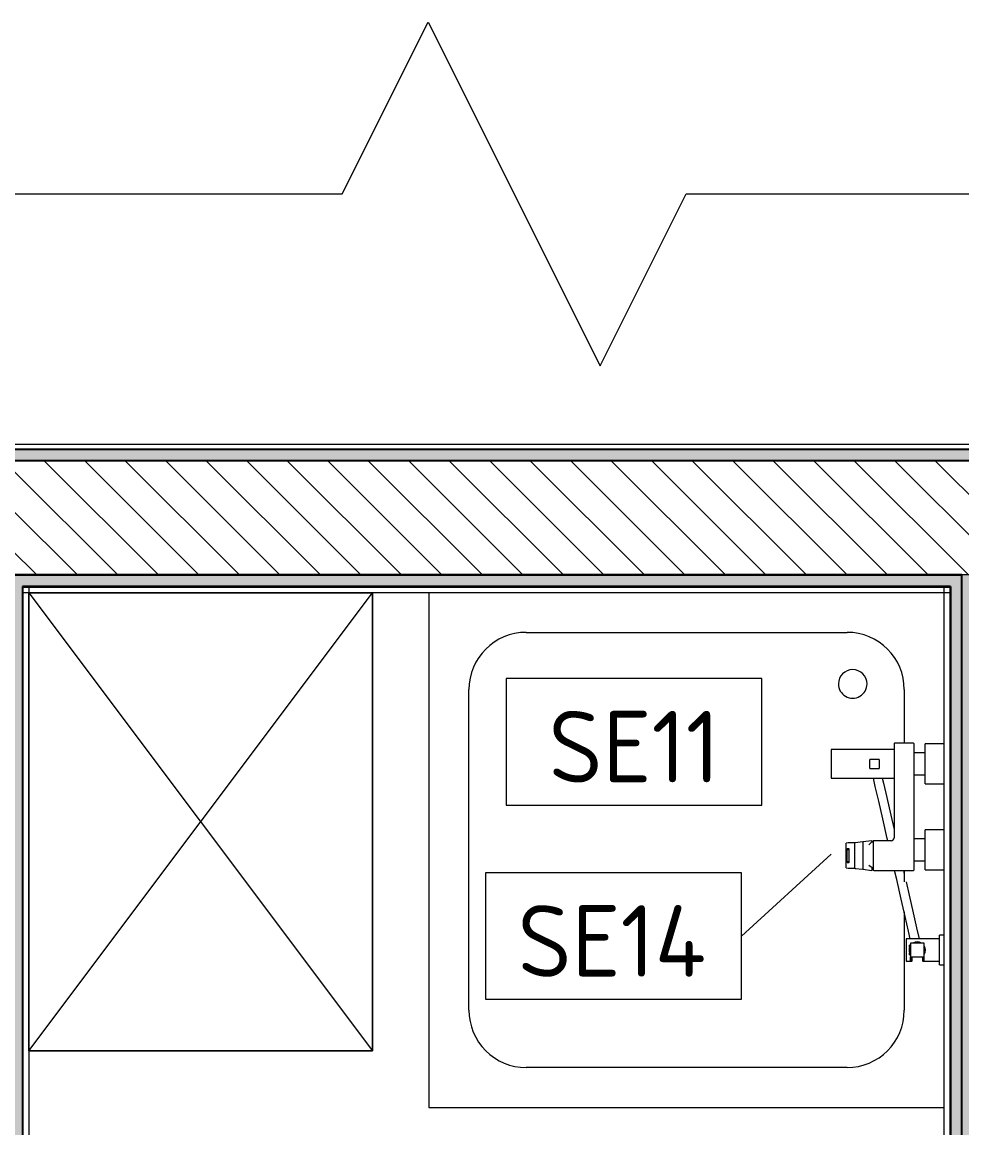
# Model space of a CAD drawing. Header units: millimetres. Extents: x 3991 to 282775, y -8553 to 29560.
# Drawn here: x 107571 to 109212, y 12434 to 14366 of the extents above; entities that cross this region are included whole.
import ezdxf

# ---------------------------------------------------------------- set-up
doc = ezdxf.new("R2010")
doc.units = ezdxf.units.MM
doc.linetypes.add('Осевая', pattern=[1587.5, 317.5, -238.125, 793.75, -238.125])
for name, color, linetype, lineweight in [('A-DETL-GENF', 7, 'Continuous', 9), ('A-WALL', 7, 'Continuous', 9), ('I-FURN', 7, 'Continuous', 9), ('I-WALL', 7, 'Continuous', 9), ('P-SANR-FIXT-IDEN', 7, 'Continuous', 9), ('Оси-2', 7, 'Осевая', 9)]:
    doc.layers.add(name, color=color, linetype=linetype, lineweight=lineweight)
for name, color, linetype, lineweight, true_color in [('A-WALL-1', 7, 'Continuous', 25, 0x3c3c3c), ('A-WALL-FNSH-1', 7, 'Continuous', 15, 0x3c3c3c), ('P-SANR-FIXT-1', 7, 'Continuous', 15, 0x4994b4)]:
    doc.layers.add(name, color=color, linetype=linetype, lineweight=lineweight, true_color=true_color)
doc.styles.add('GOST Common_1', font='GOST_Common.ttf', dxfattribs={"height": 125})
pattern_1 = [(0, (38902.026, 0), (60.96, 15.24), [5.029, -40.691, 5.029, -40.691, -243.84]), (0, (38902.026, 0), (60.96, 15.24), [-91.44, 5.029, -86.411, 5.029, -40.691, -106.68]), (0, (38902.026, 0), (60.96, 15.24), [-228.6, 5.029, -25.451, 5.029, -71.171]), (120, (38924.886, 7.62), (-43.678227, 45.1729086), [5.029, -40.691, 5.029, -40.691, -243.84]), (120, (38924.886, 7.62), (-43.678227, 45.1729086), [-91.44, 5.029, -86.411, 5.029, -40.691, -106.68]), (120, (38924.886, 7.62), (-43.678227, 45.1729086), [-228.6, 5.029, -25.451, 5.029, -71.171]), (240, (38932.506, 38.1), (-17.281773, -60.4129086), [5.029, -40.691, 5.029, -40.691, -243.84]), (240, (38932.506, 38.1), (-17.281773, -60.4129086), [-91.44, 5.029, -86.411, 5.029, -40.691, -106.68]), (240, (38932.506, 38.1), (-17.281773, -60.4129086), [-228.6, 5.029, -25.451, 5.029, -71.171])]

# ---------------------------------------------------------------- blocks, each defined once
blk = doc.blocks.new('SND_Aquanet_Душевой поддон_HX108_Квадратный_С опорами_Сантехкомплект__$ - 900х900-30658251-Фрагмент 1_9')
at = {"layer": 'P-SANR-FIXT-1'}
for p, q in [((450, -450), (450, 449.5)), ((-280, 380), (-186.2, 380)), ((35.8, 380), (55.4, 380)), ((108.1, 380), (280, 380)), ((-380, -280), (-380, 280)), ((380, 280), (380, -280)), ((280, -380), (-280, -380)), ((-449.2, -450), (450, -450))]:
    blk.add_line(p, q, dxfattribs=at)
for centre, radius, start, end in [((-280, 280), 100, 90, 180), ((280, 280), 100, 0, 90), ((-290, 290), 25, 90, 270), ((-290, 290), 25, 270, 90), ((-280, -280), 100, 180, 270), ((280, -280), 100, 270, 0)]:
    blk.add_arc(centre, radius, start, end, dxfattribs=at)
blk = doc.blocks.new('Шкаф параметрический - 1_269-25646702-Фрагмент 1_9')
at = {"layer": 'I-FURN'}
for p, q in [((0, 0), (600, 800)), ((0, 800), (600, 0)), ((600, 800), (0, 800)), ((0, 800), (0, 0)), ((0, 0), (0, 800)), ((0, 800), (600, 800)), ((600, 0), (600, 800)), ((600, 800), (600, 0)), ((0, 0), (600, 0)), ((600, 0), (0, 0))]:
    blk.add_line(p, q, dxfattribs=at)
blk = doc.blocks.new('Смеситель для ванны с душевым гарнитуром - Смеситель для ванны с душевым гарнитуром-V93-Фрагмент 1_9')
at = {"layer": 'P-SANR-FIXT-1'}
for p, q in [((70081.5, 13094.5), (70081.5, 13045.5)), ((70191.5, 13095), (70082, 13095)), ((70191.5, 13105), (70191.5, 12941)), ((70191.5, 13105), (70191.5, 12941)), ((70225.5, 13106), (70192.5, 13106)), ((70225.5, 13106), (70192.5, 13106)), ((70226.5, 12885), (70226.5, 13105)), ((70226.5, 12885), (70226.5, 13105)), ((70245.8, 13035), (70245.8, 13105)), ((70278.8, 13105), (70245.8, 13105)), ((70245.8, 13035), (70245.8, 13105)), ((70278.8, 13105), (70245.8, 13105)), ((70165.5, 13078), (70149.5, 13078)), ((70149.5, 13077.5), (70149.5, 13078)), ((70149.5, 13078), (70149.5, 13077.9)), ((70149.5, 13062.5), (70149.5, 13077.5)), ((70165.5, 13077.9), (70165.5, 13078)), ((70165.5, 13078), (70165.5, 13077.5)), ((70165.5, 13077.5), (70165.5, 13062.5)), ((70245.8, 13089.3), (70226.5, 13089.3)), ((70149.5, 13062), (70149.5, 13062.5)), ((70149.5, 13062.1), (70149.5, 13062)), ((70149.5, 13062), (70165.5, 13062)), ((70165.5, 13062.5), (70165.5, 13062)), ((70165.5, 13062), (70165.5, 13062.1)), ((70082, 13045), (70191.5, 13045)), ((70226.5, 13050.8), (70245.8, 13050.8)), ((70245.8, 13035), (70278.8, 13035)), ((70245.8, 13035), (70278.8, 13035)), ((70245.8, 12939.3), (70226.5, 12939.3)), ((70245.8, 12885), (70245.8, 12955)), ((70278.8, 12955), (70245.8, 12955)), ((70245.8, 12885), (70245.8, 12955)), ((70278.8, 12955), (70245.8, 12955)), ((70111.2, 12932), (70107.7, 12931.5)), ((70107.7, 12888.5), (70107.7, 12931.5)), ((70109.6, 12899.6), (70109.6, 12920.4)), ((70109.6, 12920.4), (70112.6, 12920.4)), ((70109.9, 12922.5), (70112.4, 12922.5)), ((70120, 12932), (70111.2, 12932)), ((70111.7, 12922.5), (70111.7, 12921.7)), ((70112.6, 12920.4), (70112.6, 12899.6)), ((70122.4, 12932.2), (70120, 12932)), ((70124, 12932.4), (70122.4, 12932.2)), ((70122.4, 12932.2), (70122.4, 12887.8)), ((70136.8, 12934), (70123.9, 12932.4)), ((70152.5, 12935.9), (70136.8, 12934)), ((70136.8, 12934), (70136.8, 12886)), ((70152.5, 12935.9), (70153.2, 12935.9)), ((70153.2, 12933), (70153.2, 12935.9)), ((70155, 12935), (70155, 12885)), ((70155, 12935), (70155, 12885)), ((70186.5, 12936), (70156, 12936)), ((70186.5, 12936), (70156, 12936)), ((70226.5, 12900.8), (70245.8, 12900.8)), ((70107.7, 12888.5), (70111.2, 12888)), ((70109.6, 12899.6), (70112.6, 12899.6)), ((70112.4, 12897.5), (70109.9, 12897.5)), ((70111.2, 12888), (70120, 12888)), ((70111.7, 12898.3), (70111.7, 12897.5)), ((70120, 12888.1), (70122.4, 12887.8)), ((70122.4, 12887.8), (70124, 12887.6)), ((70123.9, 12887.6), (70136.8, 12886)), ((70136.8, 12886), (70152.5, 12884.1)), ((70155, 12887.3), (70147.3, 12892.8)), ((70153.2, 12884.1), (70152.5, 12884.1)), ((70153.2, 12884.1), (70153.2, 12889.2)), ((70156, 12884), (70225.5, 12884)), ((70156, 12884), (70225.5, 12884)), ((70207.9, 12884), (70209.3, 12877.6)), ((70245.8, 12885), (70278.8, 12885)), ((70245.8, 12885), (70278.8, 12885)), ((70278.8, 12771), (70270.8, 12771)), ((70270.8, 12769.4), (70270.8, 12771)), ((70270.8, 12771), (70270.8, 12770.8)), ((70270.8, 12720.6), (70270.8, 12769.4)), ((70270.8, 12764.3), (70212.8, 12764.3)), ((70212.8, 12764.3), (70212.8, 12725.8)), ((70220.1, 12753.4), (70218.6, 12753.4)), ((70220.1, 12753.4), (70218.6, 12753.4)), ((70220.1, 12753.4), (70218.6, 12753.4)), ((70220.1, 12753.4), (70218.6, 12753.4)), ((70220.1, 12753.4), (70218.6, 12753.4)), ((70220.1, 12753.4), (70218.6, 12753.4)), ((70220.1, 12753.4), (70218.6, 12753.4)), ((70220.1, 12753.4), (70218.6, 12753.4)), ((70218.6, 12750.2), (70218.6, 12753.4)), ((70218.6, 12753.4), (70218.6, 12750.2)), ((70218.6, 12750.2), (70218.6, 12753.4)), ((70218.6, 12753.4), (70218.6, 12750.2)), ((70218.6, 12750.2), (70218.6, 12753.4)), ((70218.6, 12753.4), (70218.6, 12750.2)), ((70218.6, 12750.2), (70218.6, 12753.4)), ((70218.6, 12753.4), (70218.6, 12750.2)), ((70218.6, 12750.2), (70218.6, 12753.4)), ((70218.6, 12753.4), (70218.6, 12750.2)), ((70218.6, 12750.2), (70218.6, 12753.4)), ((70218.6, 12753.4), (70218.6, 12750.2)), ((70218.6, 12750.2), (70218.6, 12753.4)), ((70218.6, 12753.4), (70218.6, 12750.2)), ((70218.6, 12750.2), (70218.6, 12753.4)), ((70218.6, 12753.4), (70218.6, 12750.2)), ((70218.6, 12750.2), (70220.1, 12750.2)), ((70218.6, 12750.2), (70220.1, 12750.2)), ((70218.6, 12750.2), (70220.1, 12750.2)), ((70218.6, 12750.2), (70220.1, 12750.2)), ((70218.6, 12750.2), (70220.1, 12750.2)), ((70218.6, 12750.2), (70220.1, 12750.2)), ((70218.6, 12750.2), (70220.1, 12750.2)), ((70218.6, 12750.2), (70220.1, 12750.2)), ((70220.1, 12748.9), (70218.6, 12748.9)), ((70220.1, 12748.9), (70218.6, 12748.9)), ((70220.1, 12748.9), (70218.6, 12748.9)), ((70220.1, 12748.9), (70218.6, 12748.9)), ((70220.1, 12748.9), (70218.6, 12748.9)), ((70220.1, 12748.9), (70218.6, 12748.9)), ((70220.1, 12748.9), (70218.6, 12748.9)), ((70220.1, 12748.9), (70218.6, 12748.9)), ((70218.6, 12745.6), (70218.6, 12748.9)), ((70218.6, 12748.9), (70218.6, 12745.6)), ((70218.6, 12745.6), (70218.6, 12748.9)), ((70218.6, 12748.9), (70218.6, 12745.6)), ((70218.6, 12745.6), (70218.6, 12748.9)), ((70218.6, 12748.9), (70218.6, 12745.6)), ((70218.6, 12745.6), (70218.6, 12748.9)), ((70218.6, 12748.9), (70218.6, 12745.6)), ((70218.6, 12745.6), (70218.6, 12748.9)), ((70218.6, 12748.9), (70218.6, 12745.6)), ((70218.6, 12745.6), (70218.6, 12748.9)), ((70218.6, 12748.9), (70218.6, 12745.6)), ((70218.6, 12745.6), (70218.6, 12748.9)), ((70218.6, 12748.9), (70218.6, 12745.6)), ((70218.6, 12745.6), (70218.6, 12748.9)), ((70218.6, 12748.9), (70218.6, 12745.6)), ((70218.6, 12745.6), (70220.1, 12745.6)), ((70218.6, 12745.6), (70220.1, 12745.6)), ((70218.6, 12745.6), (70220.1, 12745.6)), ((70218.6, 12745.6), (70220.1, 12745.6)), ((70218.6, 12745.6), (70220.1, 12745.6)), ((70218.6, 12745.6), (70220.1, 12745.6)), ((70218.6, 12745.6), (70220.1, 12745.6)), ((70218.6, 12745.6), (70220.1, 12745.6)), ((70220.1, 12757), (70220.1, 12733)), ((70244.1, 12757), (70220.1, 12757)), ((70244.1, 12733), (70244.1, 12757)), ((70220.1, 12744.4), (70218.6, 12744.4)), ((70220.1, 12744.4), (70218.6, 12744.4)), ((70220.1, 12744.4), (70218.6, 12744.4)), ((70220.1, 12744.4), (70218.6, 12744.4)), ((70220.1, 12744.4), (70218.6, 12744.4)), ((70220.1, 12744.4), (70218.6, 12744.4)), ((70220.1, 12744.4), (70218.6, 12744.4)), ((70220.1, 12744.4), (70218.6, 12744.4)), ((70218.6, 12741.1), (70218.6, 12744.4)), ((70218.6, 12744.4), (70218.6, 12741.1)), ((70218.6, 12741.1), (70218.6, 12744.4)), ((70218.6, 12744.4), (70218.6, 12741.1)), ((70218.6, 12741.1), (70218.6, 12744.4)), ((70218.6, 12744.4), (70218.6, 12741.1)), ((70218.6, 12741.1), (70218.6, 12744.4)), ((70218.6, 12744.4), (70218.6, 12741.1)), ((70218.6, 12741.1), (70218.6, 12744.4)), ((70218.6, 12744.4), (70218.6, 12741.1)), ((70218.6, 12741.1), (70218.6, 12744.4)), ((70218.6, 12744.4), (70218.6, 12741.1)), ((70218.6, 12741.1), (70218.6, 12744.4)), ((70218.6, 12744.4), (70218.6, 12741.1)), ((70218.6, 12741.1), (70218.6, 12744.4)), ((70218.6, 12744.4), (70218.6, 12741.1)), ((70218.6, 12741.1), (70220.1, 12741.1)), ((70218.6, 12741.1), (70220.1, 12741.1)), ((70218.6, 12741.1), (70220.1, 12741.1)), ((70218.6, 12741.1), (70220.1, 12741.1)), ((70218.6, 12741.1), (70220.1, 12741.1)), ((70218.6, 12741.1), (70220.1, 12741.1)), ((70218.6, 12741.1), (70220.1, 12741.1)), ((70218.6, 12741.1), (70220.1, 12741.1)), ((70220.1, 12739.8), (70218.6, 12739.8)), ((70220.1, 12739.8), (70218.6, 12739.8)), ((70220.1, 12739.8), (70218.6, 12739.8)), ((70220.1, 12739.8), (70218.6, 12739.8)), ((70220.1, 12739.8), (70218.6, 12739.8)), ((70220.1, 12739.8), (70218.6, 12739.8)), ((70220.1, 12739.8), (70218.6, 12739.8)), ((70220.1, 12739.8), (70218.6, 12739.8)), ((70218.6, 12736.6), (70218.6, 12739.8)), ((70218.6, 12739.8), (70218.6, 12736.6)), ((70218.6, 12736.6), (70218.6, 12739.8)), ((70218.6, 12739.8), (70218.6, 12736.6)), ((70218.6, 12736.6), (70218.6, 12739.8)), ((70218.6, 12739.8), (70218.6, 12736.6)), ((70218.6, 12736.6), (70218.6, 12739.8)), ((70218.6, 12739.8), (70218.6, 12736.6)), ((70218.6, 12736.6), (70218.6, 12739.8)), ((70218.6, 12739.8), (70218.6, 12736.6)), ((70218.6, 12736.6), (70218.6, 12739.8)), ((70218.6, 12739.8), (70218.6, 12736.6)), ((70218.6, 12736.6), (70218.6, 12739.8)), ((70218.6, 12739.8), (70218.6, 12736.6)), ((70218.6, 12736.6), (70218.6, 12739.8)), ((70218.6, 12739.8), (70218.6, 12736.6)), ((70218.6, 12736.6), (70220.1, 12736.6)), ((70218.6, 12736.6), (70220.1, 12736.6)), ((70218.6, 12736.6), (70220.1, 12736.6)), ((70218.6, 12736.6), (70220.1, 12736.6)), ((70218.6, 12736.6), (70220.1, 12736.6)), ((70218.6, 12736.6), (70220.1, 12736.6)), ((70218.6, 12736.6), (70220.1, 12736.6)), ((70218.6, 12736.6), (70220.1, 12736.6)), ((70220.1, 12733), (70244.1, 12733)), ((70220.3, 12733), (70220.3, 12725.8)), ((70220.3, 12725.8), (70220.3, 12733)), ((70223.1, 12726.3), (70223.1, 12733)), ((70241.1, 12733), (70241.1, 12726.3)), ((70243.6, 12725.8), (70243.6, 12733)), ((70243.6, 12733), (70243.6, 12725.8)), ((70212.8, 12725.8), (70220.3, 12725.8)), ((70220.3, 12725.8), (70222.6, 12725.8)), ((70241.6, 12725.8), (70243.6, 12725.8)), ((70243.6, 12725.8), (70270.8, 12725.8)), ((70270.8, 12719), (70270.8, 12720.6)), ((70270.8, 12719.2), (70270.8, 12719)), ((70270.8, 12719), (70278.8, 12719))]:
    blk.add_line(p, q, dxfattribs=at)
at = {"layer": 'P-SANR-FIXT-1', "flags": 128}
for points in [[(70180.6, 12936), (70179.7, 12939.7), (70171.8, 12974), (70164.8, 13004.8), (70158.8, 13030.8), (70155.6, 13045)], [(70170.9, 13045), (70172.9, 13036.6), (70178.7, 13011.2), (70185.7, 12980.8), (70191.5, 12955.3)], [(70109.6, 12920.4), (70109.6, 12920.8), (70109.7, 12921.3), (70109.7, 12921.7), (70109.7, 12922), (70109.8, 12922.3), (70109.8, 12922.4)], [(70112.4, 12922.5), (70112.4, 12922.4), (70112.5, 12922.3), (70112.5, 12922), (70112.5, 12921.7), (70112.6, 12921.3), (70112.6, 12920.8), (70112.6, 12920.4)], [(70147.3, 12929), (70152.9, 12933.8), (70155, 12934.7)], [(70109.8, 12897.6), (70109.8, 12897.7), (70109.7, 12898), (70109.7, 12898.3), (70109.7, 12898.7), (70109.6, 12899.2), (70109.6, 12899.6)], [(70112.6, 12899.6), (70112.6, 12899.2), (70112.6, 12898.7), (70112.5, 12898.3), (70112.5, 12898), (70112.5, 12897.7), (70112.4, 12897.6), (70112.4, 12897.5)], [(70219.9, 12764.3), (70216.7, 12778.2), (70210.9, 12803.6), (70203.9, 12834), (70196.2, 12868), (70192.5, 12884)], [(70212.4, 12864.4), (70217.8, 12840.8), (70224.9, 12809.9), (70230.8, 12784), (70235.3, 12764.3)]]:
    blk.add_lwpolyline(points, dxfattribs=at)
at = {"layer": 'P-SANR-FIXT-1'}
for centre, radius, start, end in [((70082, 13094.5), 0.5, 90, 180), ((70192.5, 13105), 1, 90, 180), ((70192.5, 13105), 1, 90, 180), ((70225.5, 13105), 1, 0, 90), ((70225.5, 13105), 1, 0, 90), ((70082, 13045.5), 0.5, 180, 270), ((70186.5, 12941), 5, 270, 0), ((70186.5, 12941), 5, 270, 0), ((70156, 12935), 1, 90, 180), ((70156, 12935), 1, 90, 180), ((70156, 12885), 1, 180, 270), ((70156, 12885), 1, 180, 270), ((70225.5, 12885), 1, 270, 0), ((70225.5, 12885), 1, 270, 0), ((70232.1, 12745), 14.2, 148.3082, 212.0443), ((70232.1, 12745), 14.2, 148.3082, 212.0443), ((70232.1, 12745), 14.2, 58.2631, 121.8541), ((70232.1, 12745), 14.2, 58.2631, 121.8541), ((70232.1, 12745), 14.2, 328.1524, 31.7439), ((70232.1, 12745), 14.2, 328.1524, 31.7439), ((70222.6, 12726.3), 0.5, 270, 0), ((70241.6, 12726.3), 0.5, 180, 270)]:
    blk.add_arc(centre, radius, start, end, dxfattribs=at)
blk = doc.blocks.new('DET_L_Линия разрыва - М100-30660190-Фрагмент 1_9')
at = {"layer": 'A-DETL-GENF'}
for p, q in [((8337.9, 300), (8187.9, 0)), ((8637.9, -300), (8337.9, 300)), ((8187.9, 0), (0, 0)), ((8787.9, 0), (8637.9, -300)), ((16975.8, 0), (8787.9, 0))]:
    blk.add_line(p, q, dxfattribs=at)
blk = doc.blocks.new('М_сантехническая_рамка1 - В рамке-30590747-Фрагмент 1_9')
at = {"layer": 'P-SANR-FIXT-IDEN'}
for p, q in [((4.293, 2.24), (-4.639, 2.24)), ((-4.639, 2.24), (-4.639, -2.178)), ((4.293, -2.178), (4.293, 2.24)), ((-4.639, -2.178), (4.293, -2.178))]:
    blk.add_line(p, q, dxfattribs=at)

msp = doc.modelspace()

# ---------------------------------------------------------------- hatches: boundary and pattern name
at = {"layer": 'I-WALL'}
h = msp.add_hatch(dxfattribs=at)
h.set_pattern_fill('FP_13', color=256, style=0, pattern_type=2)
h.set_pattern_definition(pattern_1)
h.paths.add_polyline_path([(109437.1, 13600), (109612, 13600), (109612, 13620), (105582, 13620), (105582, 13600), (108879.5, 13600)])
h = msp.add_hatch(dxfattribs=at)
h.set_pattern_fill('FP_12', color=256, style=0, pattern_type=2)
h.set_pattern_definition([(135, (38902.026, 0), (-35.35534, -35.35534), [])])
h.paths.add_polyline_path([(116918.3, 13400), (116918.3, 13600), (107552, 13600), (107552, 13400), (116181.8, 13400)])
h = msp.add_hatch(dxfattribs=at)
h.set_pattern_fill('FP_13', color=256, style=0, pattern_type=2)
h.set_pattern_definition(pattern_1)
h.paths.add_polyline_path([(109191.8, 13380), (109191.8, 13400), (107552, 13400), (107552, 13380), (109190.8, 13380)])
h = msp.add_hatch(dxfattribs=at)
h.set_pattern_fill('FP_13', color=256, style=0, pattern_type=2)
h.set_pattern_definition(pattern_1)
h.paths.add_polyline_path([(109191.8, 11120), (109211.8, 11120), (109211.8, 13400), (109191.8, 13400), (109191.8, 11133)])
h = msp.add_hatch(dxfattribs=at)
h.set_pattern_fill('FP_15', color=256, style=0, pattern_type=2)
h.set_pattern_definition([(135, (38902.026, 0), (-37.717076, -37.717076), [53.34, -8.89, 1.778, -8.89]), (135, (38902.026, 37.694), (-37.717076, -37.717076), []), (50, (38902.026, 0), (63.763904, -5.57885), [6.667, -73.342]), (355, (38902.026, 0), (-12.334876, 66.869514), [5.334, -58.674]), (100.451, (38907.34, -0.465), (51.43036, 61.29098), [5.667, -62.332]), (46.184, (38902.03, 17.78), (94.87722, -14.71484), [10.001, -110.014]), (96.636, (38909.93, 16.55), (83.09115, 86.5993), [8.5, -93.497]), (351.184, (38902.03, 17.78), (83.09204, 86.59928), [8.001, -88.011]), (21, (38910.916, 13.335), (53.064487, -35.792726), [6.667, -73.342]), (326, (38910.916, 13.335), (21.63066, 64.46546), [5.334, -58.674]), (71.451, (38915.34, 10.35), (74.69646, 28.672367), [5.667, -62.332]), (37.5, (38902.026, 0), (1.080413, 29.594271), [1.676, -56.286, 1.676, -57.887, -58.896]), (37.5, (38902.026, 0), (1.080413, 29.594271), [-117.526, 1.676, -57.22]), (7.5, (38902.026, 0), (23.386368, 35.063507), [1.676, -32.283, 1.676, -54.953, -22.447]), (7.5, (38902.026, 0), (23.386368, 35.063507), [-90.589, 1.676, -20.771]), (327.5, (38882.201, 0), (47.456567, -2.005468), [1.676, -20.549, 1.676, -67.666, -92.011]), (327.5, (38882.201, 0), (47.456567, -2.005468), [-91.567, 1.676, -90.335]), (317.5, (38873.31, 0), (51.844948, 8.89904), [1.676, -27.216, 1.676, -44.374, -65.341]), (317.5, (38873.31, 0), (51.844948, 8.89904), [-74.943, 1.676, -63.665])])
h.paths.add_polyline_path([(109211.8, 11100), (109291.8, 11100), (109291.8, 11700), (109212, 11700), (109212, 12200), (109291.8, 12200), (109291.8, 13400), (109211.8, 13400), (109211.8, 11338.7)])
h = msp.add_hatch(dxfattribs=at)
h.set_pattern_fill('FP_13', color=256, style=0, pattern_type=2)
h.set_pattern_definition(pattern_1)
h.paths.add_polyline_path([(107552, 11680), (107572, 11680), (107572, 13380), (107552, 13380), (107552, 11700)])

# ---------------------------------------------------------------- linework, layer by layer
at = {"layer": 'A-WALL'}
msp.add_line((109291.8, 13400), (109211.8, 13400), dxfattribs=at)
at = {"layer": 'A-WALL-1'}
for p, q in [((105582, 13620), (109592, 13620)), ((105462, 13600), (109612, 13600)), ((107552, 13400), (109211.8, 13400)), ((109211.8, 13400), (107552, 13400)), ((109211.8, 11100), (109211.8, 13400)), ((109191.8, 13380), (107572, 13380)), ((107572, 13380), (107572, 11680)), ((109191.8, 13380), (109191.8, 11120))]:
    msp.add_line(p, q, dxfattribs=at)
at = {"layer": 'A-WALL-FNSH-1'}
for p, q in [((109584, 13628), (105590, 13628)), ((107573, 13379), (109190.8, 13379)), ((107573, 11679), (107573, 13379)), ((109190.8, 13379), (109190.8, 11121))]:
    msp.add_line(p, q, dxfattribs=at)
at = {"layer": 'I-WALL'}
for p, q in [((109191.8, 13369), (107572, 13369)), ((107583, 13380), (107583, 11669)), ((109180.8, 11120), (109180.8, 13380))]:
    msp.add_line(p, q, dxfattribs=at)
at = {"layer": 'P-SANR-FIXT-IDEN'}
msp.add_line((108983.5, 12912.5), (108827.1, 12769.5), dxfattribs=at)
at = {"layer": 'Оси-2'}
msp.add_line((99890.5, 13400), (115668.3, 13400), dxfattribs=at)

# ---------------------------------------------------------------- block references
at = {"layer": 'A-DETL-GENF', "rotation": 180}
msp.add_blockref('DET_L_Линия разрыва - М100-30660190-Фрагмент 1_9', (116918.3, 14065.5), dxfattribs=at)
at = {"layer": 'I-FURN'}
msp.add_blockref('Шкаф параметрический - 1_269-25646702-Фрагмент 1_9', (107583, 12569), dxfattribs=at)
at = {"layer": 'P-SANR-FIXT-1', "rotation": 270.0000000000001}
msp.add_blockref('SND_Aquanet_Душевой поддон_HX108_Квадратный_С опорами_Сантехкомплект__$ - 900х900-30658251-Фрагмент 1_9', (108731.4, 12919.8), dxfattribs=at)
at = {"layer": 'P-SANR-FIXT-1'}
msp.add_blockref('Смеситель для ванны с душевым гарнитуром - Смеситель для ванны с душевым гарнитуром-V93-Фрагмент 1_9', (38902, 0), dxfattribs=at)
at = {"layer": 'P-SANR-FIXT-IDEN', "xscale": 49.99999999999998, "yscale": 49.99999999999998, "zscale": 49.99999999999998}
for p in [(108648.2, 13107.2), (108612.4, 12767.9)]:
    msp.add_blockref('М_сантехническая_рамка1 - В рамке-30590747-Фрагмент 1_9', p, dxfattribs=at)

# ---------------------------------------------------------------- texts
at = {"layer": 'P-SANR-FIXT-IDEN', "char_height": 125, "attachment_point": 1, "style": 'GOST Common_1'}
for s, insert, width in [('SE11', (108490.5, 13162.6), 380.802), ('SE14', (108436.4, 12823.3), 424.894)]:
    msp.add_mtext(s, dxfattribs=dict(at, insert=insert, width=width))

doc.saveas('drawing.dxf')
